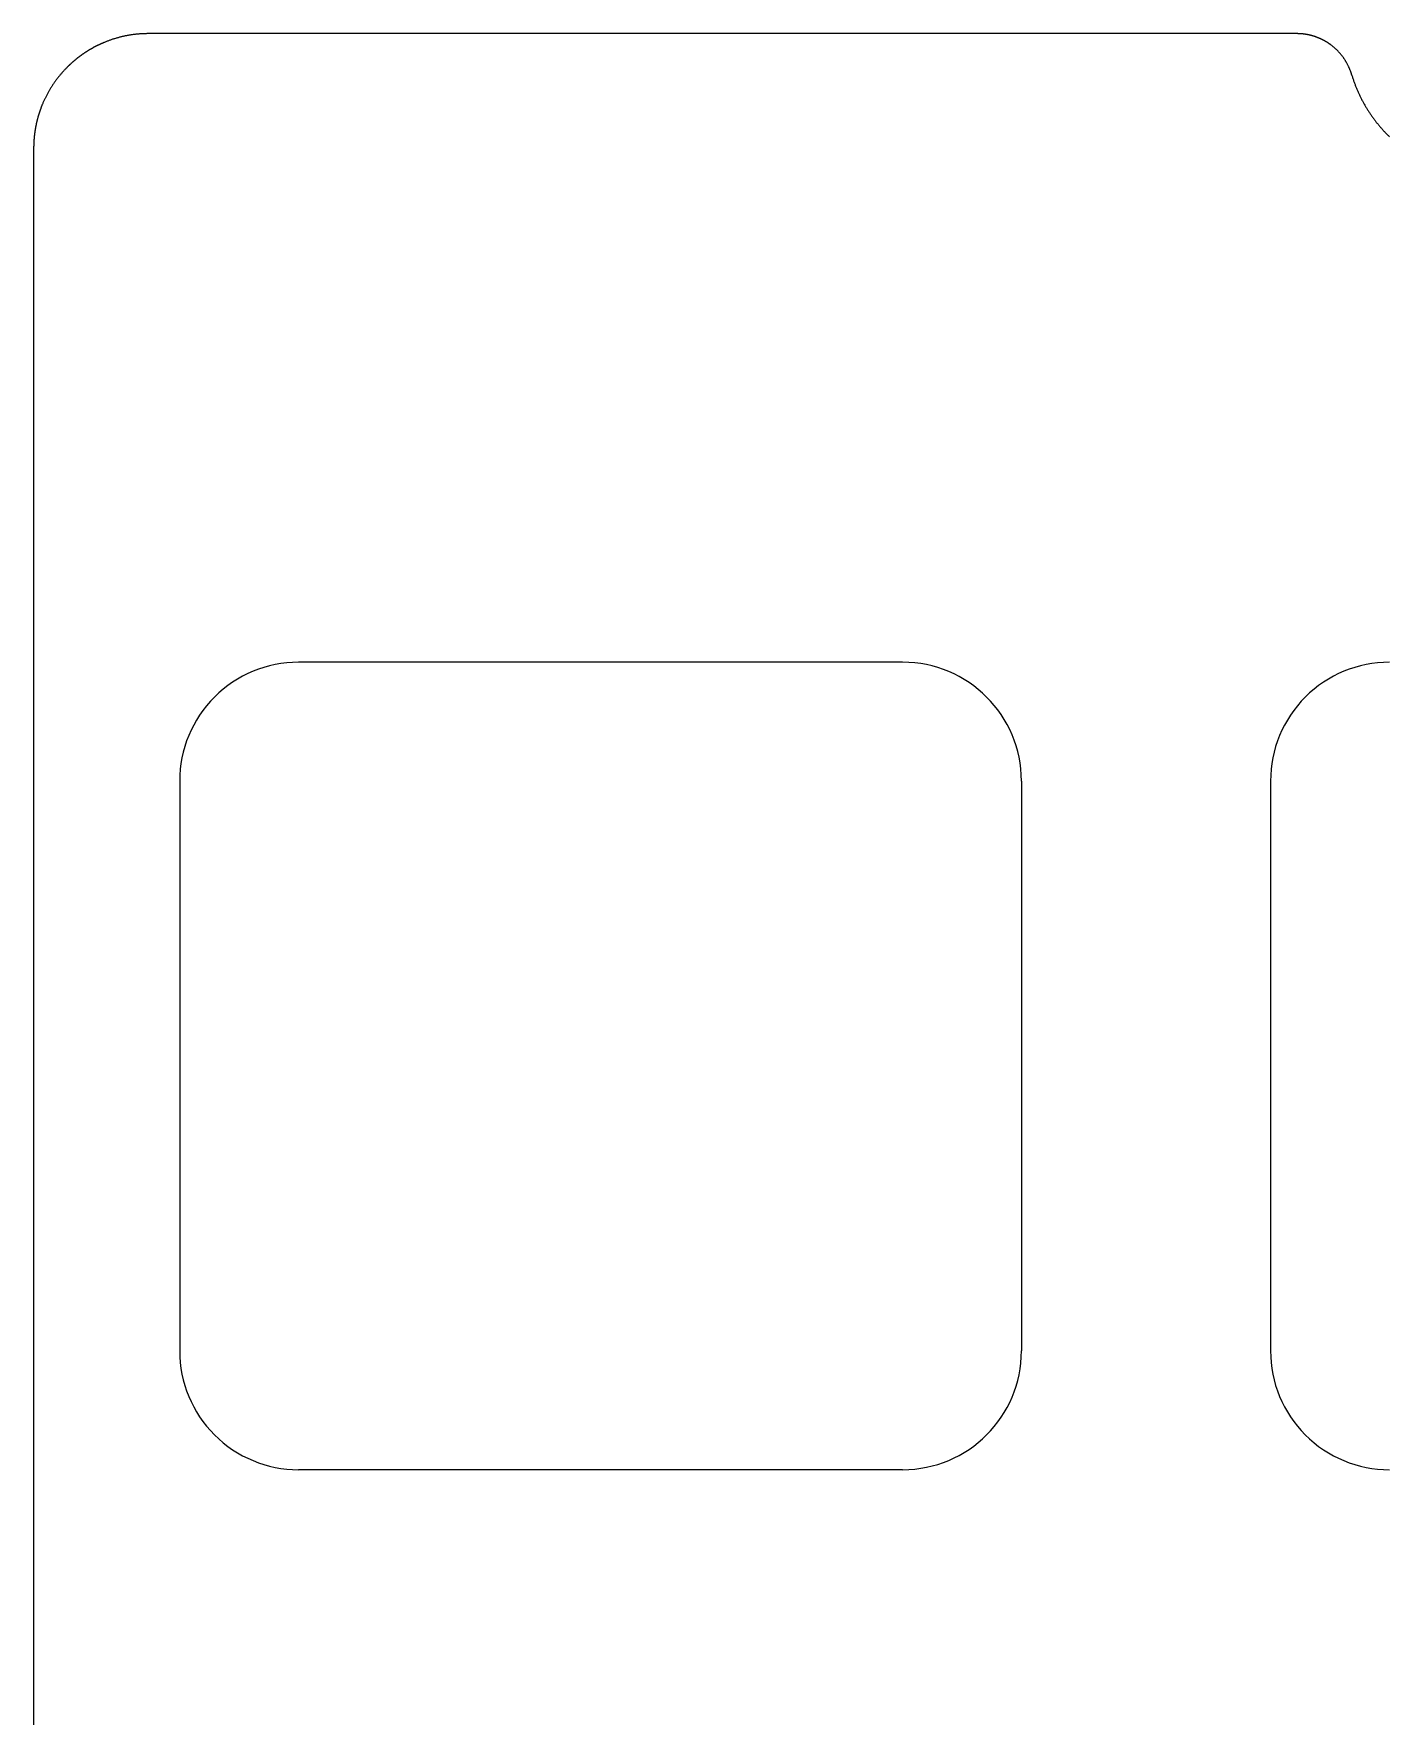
# Model space of a CAD drawing. Header units: millimetres. Extents: x -10 to 277, y -95 to 18.
# Drawn here: x -9.9 to 13.77, y -11.36 to 18.03 of the extents above; entities that cross this region are included whole.
import ezdxf

# ---------------------------------------------------------------- set-up
doc = ezdxf.new("R2010")
doc.units = ezdxf.units.MM
doc.header["$MEASUREMENT"] = 0
doc.layers.add('Edge.Cuts', color=53, linetype='CONTINUOUS')

msp = doc.modelspace()

# ---------------------------------------------------------------- linework, layer by layer
at = {"layer": 'Edge.Cuts', "linetype": 'Continuous'}
for p, q in [((-8.521819, 17.926875), (-8.533829, 17.922904)), ((-8.509785, 17.930771), (-8.521819, 17.926875)), ((-8.497726, 17.93459), (-8.509785, 17.930771)), ((-8.485644, 17.938332), (-8.497726, 17.93459)), ((-8.473538, 17.941998), (-8.485644, 17.938332)), ((-8.46141, 17.945587), (-8.473538, 17.941998)), ((-8.449259, 17.9491), (-8.46141, 17.945587)), ((-8.437087, 17.952535), (-8.449259, 17.9491)), ((-8.424894, 17.955894), (-8.437087, 17.952535)), ((-8.41268, 17.959175), (-8.424894, 17.955894)), ((-8.400446, 17.962379), (-8.41268, 17.959175)), ((-8.388191, 17.965505), (-8.400446, 17.962379)), ((-8.375918, 17.968553), (-8.388191, 17.965505)), ((-8.363626, 17.971524), (-8.375918, 17.968553)), ((-8.351316, 17.974417), (-8.363626, 17.971524)), ((-8.338988, 17.977232), (-8.351316, 17.974417)), ((-8.326642, 17.979969), (-8.338988, 17.977232)), ((-8.31428, 17.982628), (-8.326642, 17.979969)), ((-8.301902, 17.985208), (-8.31428, 17.982628)), ((-8.289507, 17.98771), (-8.301902, 17.985208)), ((-8.277098, 17.990134), (-8.289507, 17.98771)), ((-8.264673, 17.992479), (-8.277098, 17.990134)), ((-8.252234, 17.994745), (-8.264673, 17.992479)), ((-8.239781, 17.996933), (-8.252234, 17.994745)), ((-8.227315, 17.999041), (-8.239781, 17.996933)), ((-8.214836, 18.001071), (-8.227315, 17.999041)), ((-8.202344, 18.003022), (-8.214836, 18.001071)), ((-8.18984, 18.004894), (-8.202344, 18.003022)), ((-8.177325, 18.006686), (-8.18984, 18.004894)), ((-8.164798, 18.0084), (-8.177325, 18.006686)), ((-8.152261, 18.010034), (-8.164798, 18.0084)), ((-8.139714, 18.011589), (-8.152261, 18.010034)), ((-8.127157, 18.013064), (-8.139714, 18.011589)), ((-8.114592, 18.01446), (-8.127157, 18.013064)), ((-8.102017, 18.015777), (-8.114592, 18.01446)), ((-8.089434, 18.017014), (-8.102017, 18.015777)), ((-8.076843, 18.018171), (-8.089434, 18.017014)), ((-8.064245, 18.019249), (-8.076843, 18.018171)), ((-8.05164, 18.020247), (-8.064245, 18.019249)), ((-8.039028, 18.021166), (-8.05164, 18.020247)), ((-8.02641, 18.022004), (-8.039028, 18.021166)), ((-8.013787, 18.022763), (-8.02641, 18.022004)), ((-8.001159, 18.023442), (-8.013787, 18.022763)), ((-7.988526, 18.024042), (-8.001159, 18.023442)), ((-7.975889, 18.024561), (-7.988526, 18.024042)), ((-7.963248, 18.025001), (-7.975889, 18.024561)), ((-7.950603, 18.02536), (-7.963248, 18.025001)), ((-7.937956, 18.02564), (-7.950603, 18.02536)), ((-7.925306, 18.02584), (-7.937956, 18.02564)), ((-7.912654, 18.02596), (-7.925306, 18.02584)), ((-7.9, 18.026), (-7.912654, 18.02596)), ((12.1584, 18.026), (-7.9, 18.026)), ((12.16051, 18.025998), (12.1584, 18.026)), ((12.165006, 18.025978), (12.16051, 18.025998)), ((12.169498, 18.025939), (12.165006, 18.025978)), ((12.173991, 18.02588), (12.169498, 18.025939)), ((12.17848, 18.0258), (12.173991, 18.02588)), ((12.182971, 18.025701), (12.17848, 18.0258)), ((12.187457, 18.025581), (12.182971, 18.025701)), ((12.191944, 18.025442), (12.187457, 18.025581)), ((12.196426, 18.025283), (12.191944, 18.025442)), ((12.20091, 18.025103), (12.196426, 18.025283)), ((12.205389, 18.024904), (12.20091, 18.025103)), ((12.209868, 18.024685), (12.205389, 18.024904)), ((12.214344, 18.024446), (12.209868, 18.024685)), ((12.218819, 18.024186), (12.214344, 18.024446)), ((12.223291, 18.023907), (12.218819, 18.024186)), ((12.227762, 18.023608), (12.223291, 18.023907)), ((12.232229, 18.023289), (12.227762, 18.023608)), ((12.236696, 18.022951), (12.232229, 18.023289)), ((12.241159, 18.022592), (12.236696, 18.022951)), ((12.245621, 18.022213), (12.241159, 18.022592)), ((12.250079, 18.021815), (12.245621, 18.022213)), ((12.254536, 18.021396), (12.250079, 18.021815)), ((12.258989, 18.020958), (12.254536, 18.021396)), ((12.263441, 18.0205), (12.258989, 18.020958)), ((12.267888, 18.020022), (12.263441, 18.0205)), ((12.272335, 18.019524), (12.267888, 18.020022)), ((12.276777, 18.019007), (12.272335, 18.019524)), ((12.281218, 18.018469), (12.276777, 18.019007)), ((12.285654, 18.017912), (12.281218, 18.018469)), ((12.290089, 18.017335), (12.285654, 18.017912)), ((12.294519, 18.016738), (12.290089, 18.017335)), ((12.298948, 18.016122), (12.294519, 18.016738)), ((12.303371, 18.015485), (12.298948, 18.016122)), ((12.307794, 18.014829), (12.303371, 18.015485)), ((12.312211, 18.014153), (12.307794, 18.014829)), ((12.316626, 18.013458), (12.312211, 18.014153)), ((12.321036, 18.012743), (12.316626, 18.013458)), ((12.325445, 18.012007), (12.321036, 18.012743)), ((12.329848, 18.011253), (12.325445, 18.012007)), ((12.334249, 18.010478), (12.329848, 18.011253)), ((12.338645, 18.009684), (12.334249, 18.010478)), ((12.343038, 18.008871), (12.338645, 18.009684)), ((12.347426, 18.008037), (12.343038, 18.008871)), ((12.351812, 18.007184), (12.347426, 18.008037)), ((12.356192, 18.006312), (12.351812, 18.007184)), ((12.36057, 18.00542), (12.356192, 18.006312)), ((12.364941, 18.004508), (12.36057, 18.00542)), ((12.369311, 18.003576), (12.364941, 18.004508)), ((12.373674, 18.002626), (12.369311, 18.003576)), ((12.378034, 18.001655), (12.373674, 18.002626)), ((12.382388, 18.000666), (12.378034, 18.001655)), ((12.38674, 17.999656), (12.382388, 18.000666)), ((12.391085, 17.998627), (12.38674, 17.999656)), ((12.395427, 17.997579), (12.391085, 17.998627)), ((12.399763, 17.996511), (12.395427, 17.997579)), ((12.404095, 17.995424), (12.399763, 17.996511)), ((12.408421, 17.994317), (12.404095, 17.995424)), ((12.412744, 17.993191), (12.408421, 17.994317)), ((12.41706, 17.992046), (12.412744, 17.993191)), ((12.421372, 17.990881), (12.41706, 17.992046)), ((12.425678, 17.989697), (12.421372, 17.990881)), ((12.42998, 17.988494), (12.425678, 17.989697)), ((12.434275, 17.987271), (12.42998, 17.988494)), ((12.438566, 17.986029), (12.434275, 17.987271)), ((12.44285, 17.984768), (12.438566, 17.986029)), ((12.44713, 17.983488), (12.44285, 17.984768)), ((12.451403, 17.982188), (12.44713, 17.983488)), ((12.455672, 17.980869), (12.451403, 17.982188)), ((12.459933, 17.979532), (12.455672, 17.980869)), ((12.46419, 17.978175), (12.459933, 17.979532)), ((12.468439, 17.976799), (12.46419, 17.978175)), ((12.472684, 17.975403), (12.468439, 17.976799)), ((12.476921, 17.973989), (12.472684, 17.975403)), ((12.481153, 17.972556), (12.476921, 17.973989)), ((12.485378, 17.971104), (12.481153, 17.972556)), ((12.489598, 17.969632), (12.485378, 17.971104)), ((12.49381, 17.968143), (12.489598, 17.969632)), ((12.498016, 17.966633), (12.49381, 17.968143)), ((12.502215, 17.965105), (12.498016, 17.966633)), ((12.506409, 17.963558), (12.502215, 17.965105)), ((12.510594, 17.961993), (12.506409, 17.963558)), ((12.514773, 17.960408), (12.510594, 17.961993)), ((12.518945, 17.958805), (12.514773, 17.960408)), ((12.523111, 17.957183), (12.518945, 17.958805)), ((12.527268, 17.955543), (12.523111, 17.957183)), ((12.531419, 17.953883), (12.527268, 17.955543)), ((12.535562, 17.952205), (12.531419, 17.953883)), ((12.539699, 17.950508), (12.535562, 17.952205)), ((12.543827, 17.948794), (12.539699, 17.950508)), ((12.547949, 17.94706), (12.543827, 17.948794)), ((12.552062, 17.945307), (12.547949, 17.94706)), ((12.556169, 17.943536), (12.552062, 17.945307)), ((12.560266, 17.941748), (12.556169, 17.943536)), ((12.564357, 17.93994), (12.560266, 17.941748)), ((12.568439, 17.938114), (12.564357, 17.93994)), ((12.572514, 17.936269), (12.568439, 17.938114)), ((12.57658, 17.934407), (12.572514, 17.936269)), ((12.580639, 17.932526), (12.57658, 17.934407)), ((12.584688, 17.930627), (12.580639, 17.932526)), ((12.58873, 17.928709), (12.584688, 17.930627)), ((12.592763, 17.926774), (12.58873, 17.928709)), ((12.596788, 17.92482), (12.592763, 17.926774)), ((12.600804, 17.922849), (12.596788, 17.92482)), ((-9.092353, 17.631696), (-9.097424, 17.627918)), ((-9.087269, 17.635459), (-9.092353, 17.631696)), ((-9.082174, 17.639205), (-9.087269, 17.635459)), ((-9.077067, 17.642936), (-9.082174, 17.639205)), ((-9.071948, 17.64665), (-9.077067, 17.642936)), ((-9.066817, 17.650348), (-9.071948, 17.64665)), ((-9.061676, 17.654029), (-9.066817, 17.650348)), ((-9.056521, 17.657695), (-9.061676, 17.654029)), ((-9.051356, 17.661343), (-9.056521, 17.657695)), ((-9.046179, 17.664976), (-9.051356, 17.661343)), ((-9.040991, 17.668592), (-9.046179, 17.664976)), ((-9.035791, 17.672192), (-9.040991, 17.668592)), ((-9.03058, 17.675775), (-9.035791, 17.672192)), ((-9.025357, 17.679343), (-9.03058, 17.675775)), ((-9.020124, 17.682893), (-9.025357, 17.679343)), ((-9.014879, 17.686427), (-9.020124, 17.682893)), ((-9.009623, 17.689944), (-9.014879, 17.686427)), ((-9.004355, 17.693444), (-9.009623, 17.689944)), ((-8.999077, 17.696928), (-9.004355, 17.693444)), ((-8.993787, 17.700396), (-8.999077, 17.696928)), ((-8.988487, 17.703846), (-8.993787, 17.700396)), ((-8.983176, 17.70728), (-8.988487, 17.703846)), ((-8.977854, 17.710696), (-8.983176, 17.70728)), ((-8.972521, 17.714097), (-8.977854, 17.710696)), ((-8.967178, 17.71748), (-8.972521, 17.714097)), ((-8.961823, 17.720846), (-8.967178, 17.71748)), ((-8.956458, 17.724195), (-8.961823, 17.720846)), ((-8.951082, 17.727528), (-8.956458, 17.724195)), ((-8.945696, 17.730843), (-8.951082, 17.727528)), ((-8.940299, 17.734142), (-8.945696, 17.730843)), ((-8.934893, 17.737423), (-8.940299, 17.734142)), ((-8.929475, 17.740687), (-8.934893, 17.737423)), ((-8.924047, 17.743934), (-8.929475, 17.740687)), ((-8.918609, 17.747164), (-8.924047, 17.743934)), ((-8.913161, 17.750376), (-8.918609, 17.747164)), ((-8.907702, 17.753572), (-8.913161, 17.750376)), ((-8.902234, 17.75675), (-8.907702, 17.753572)), ((-8.896755, 17.759911), (-8.902234, 17.75675)), ((-8.891267, 17.763055), (-8.896755, 17.759911)), ((-8.885768, 17.766181), (-8.891267, 17.763055)), ((-8.88026, 17.76929), (-8.885768, 17.766181)), ((-8.874741, 17.772381), (-8.88026, 17.76929)), ((-8.869213, 17.775455), (-8.874741, 17.772381)), ((-8.863675, 17.778512), (-8.869213, 17.775455)), ((-8.858128, 17.78155), (-8.863675, 17.778512)), ((-8.852571, 17.784572), (-8.858128, 17.78155)), ((-8.847004, 17.787576), (-8.852571, 17.784572)), ((-8.841428, 17.790562), (-8.847004, 17.787576)), ((-8.835843, 17.79353), (-8.841428, 17.790562)), ((-8.830247, 17.796482), (-8.835843, 17.79353)), ((-8.824643, 17.799415), (-8.830247, 17.796482)), ((-8.81903, 17.80233), (-8.824643, 17.799415)), ((-8.813407, 17.805228), (-8.81903, 17.80233)), ((-8.807775, 17.808108), (-8.813407, 17.805228)), ((-8.802134, 17.81097), (-8.807775, 17.808108)), ((-8.796484, 17.813815), (-8.802134, 17.81097)), ((-8.790825, 17.816641), (-8.796484, 17.813815)), ((-8.785157, 17.81945), (-8.790825, 17.816641)), ((-8.77948, 17.82224), (-8.785157, 17.81945)), ((-8.773794, 17.825013), (-8.77948, 17.82224)), ((-8.7681, 17.827767), (-8.773794, 17.825013)), ((-8.762397, 17.830504), (-8.7681, 17.827767)), ((-8.756685, 17.833223), (-8.762397, 17.830504)), ((-8.750965, 17.835923), (-8.756685, 17.833223)), ((-8.745236, 17.838606), (-8.750965, 17.835923)), ((-8.739499, 17.84127), (-8.745236, 17.838606)), ((-8.733753, 17.843916), (-8.739499, 17.84127)), ((-8.727999, 17.846544), (-8.733753, 17.843916)), ((-8.722237, 17.849154), (-8.727999, 17.846544)), ((-8.716466, 17.851746), (-8.722237, 17.849154)), ((-8.710688, 17.854319), (-8.716466, 17.851746)), ((-8.704901, 17.856874), (-8.710688, 17.854319)), ((-8.699106, 17.859411), (-8.704901, 17.856874)), ((-8.693303, 17.861929), (-8.699106, 17.859411)), ((-8.687492, 17.864429), (-8.693303, 17.861929)), ((-8.681674, 17.866911), (-8.687492, 17.864429)), ((-8.675847, 17.869374), (-8.681674, 17.866911)), ((-8.670013, 17.871819), (-8.675847, 17.869374)), ((-8.664171, 17.874245), (-8.670013, 17.871819)), ((-8.652465, 17.879042), (-8.664171, 17.874245)), ((-8.640728, 17.883765), (-8.652465, 17.879042)), ((-8.628962, 17.888414), (-8.640728, 17.883765)), ((-8.617167, 17.892988), (-8.628962, 17.888414)), ((-8.605344, 17.897487), (-8.617167, 17.892988)), ((-8.593492, 17.901912), (-8.605344, 17.897487)), ((-8.581613, 17.906261), (-8.593492, 17.901912)), ((-8.569706, 17.910535), (-8.581613, 17.906261)), ((-8.557773, 17.914734), (-8.569706, 17.910535)), ((-8.545814, 17.918857), (-8.557773, 17.914734)), ((-8.533829, 17.922904), (-8.545814, 17.918857)), ((12.604811, 17.920859), (12.600804, 17.922849)), ((12.60881, 17.918852), (12.604811, 17.920859)), ((12.6128, 17.916826), (12.60881, 17.918852)), ((12.61678, 17.914782), (12.6128, 17.916826)), ((12.620753, 17.912721), (12.61678, 17.914782)), ((12.624715, 17.910642), (12.620753, 17.912721)), ((12.628669, 17.908545), (12.624715, 17.910642)), ((12.632613, 17.90643), (12.628669, 17.908545)), ((12.636548, 17.904297), (12.632613, 17.90643)), ((12.640474, 17.902147), (12.636548, 17.904297)), ((12.64439, 17.899979), (12.640474, 17.902147)), ((12.648296, 17.897794), (12.64439, 17.899979)), ((12.652194, 17.895591), (12.648296, 17.897794)), ((12.65608, 17.893371), (12.652194, 17.895591)), ((12.659958, 17.891133), (12.65608, 17.893371)), ((12.663825, 17.888878), (12.659958, 17.891133)), ((12.667683, 17.886606), (12.663825, 17.888878)), ((12.67153, 17.884316), (12.667683, 17.886606)), ((12.675367, 17.882009), (12.67153, 17.884316)), ((12.679194, 17.879685), (12.675367, 17.882009)), ((12.683011, 17.877344), (12.679194, 17.879685)), ((12.686817, 17.874986), (12.683011, 17.877344)), ((12.690613, 17.87261), (12.686817, 17.874986)), ((12.694398, 17.870218), (12.690613, 17.87261)), ((12.698172, 17.867809), (12.694398, 17.870218)), ((12.701936, 17.865382), (12.698172, 17.867809)), ((12.705689, 17.862939), (12.701936, 17.865382)), ((12.709431, 17.86048), (12.705689, 17.862939)), ((12.713162, 17.858003), (12.709431, 17.86048)), ((12.716882, 17.85551), (12.713162, 17.858003)), ((12.720591, 17.853), (12.716882, 17.85551)), ((12.724289, 17.850474), (12.720591, 17.853)), ((12.727975, 17.847931), (12.724289, 17.850474)), ((12.73165, 17.845372), (12.727975, 17.847931)), ((12.735314, 17.842796), (12.73165, 17.845372)), ((12.738966, 17.840204), (12.735314, 17.842796)), ((12.742606, 17.837595), (12.738966, 17.840204)), ((12.746235, 17.834971), (12.742606, 17.837595)), ((12.749852, 17.83233), (12.746235, 17.834971)), ((12.753457, 17.829673), (12.749852, 17.83233)), ((12.760632, 17.824311), (12.753457, 17.829673)), ((12.767758, 17.818886), (12.760632, 17.824311)), ((12.774835, 17.813397), (12.767758, 17.818886)), ((12.781863, 17.807845), (12.774835, 17.813397)), ((12.78884, 17.802231), (12.781863, 17.807845)), ((12.795767, 17.796555), (12.78884, 17.802231)), ((12.802643, 17.790818), (12.795767, 17.796555)), ((12.809466, 17.78502), (12.802643, 17.790818)), ((12.816238, 17.779161), (12.809466, 17.78502)), ((12.822956, 17.773243), (12.816238, 17.779161)), ((12.82962, 17.767265), (12.822956, 17.773243)), ((12.83623, 17.761228), (12.82962, 17.767265)), ((12.842786, 17.755134), (12.83623, 17.761228)), ((12.849286, 17.748981), (12.842786, 17.755134)), ((12.85573, 17.742771), (12.849286, 17.748981)), ((12.862118, 17.736505), (12.85573, 17.742771)), ((12.868449, 17.730182), (12.862118, 17.736505)), ((12.874723, 17.723804), (12.868449, 17.730182)), ((12.880938, 17.71737), (12.874723, 17.723804)), ((12.887095, 17.710882), (12.880938, 17.71737)), ((12.893194, 17.70434), (12.887095, 17.710882)), ((12.899232, 17.697744), (12.893194, 17.70434)), ((12.905211, 17.691096), (12.899232, 17.697744)), ((12.91113, 17.684395), (12.905211, 17.691096)), ((12.916987, 17.677642), (12.91113, 17.684395)), ((12.922783, 17.670838), (12.916987, 17.677642)), ((12.928518, 17.663983), (12.922783, 17.670838)), ((12.93419, 17.657078), (12.928518, 17.663983)), ((12.939799, 17.650124), (12.93419, 17.657078)), ((12.945346, 17.64312), (12.939799, 17.650124)), ((12.950828, 17.636068), (12.945346, 17.64312)), ((12.956247, 17.628968), (12.950828, 17.636068)), ((-9.409097, 17.338466), (-9.417366, 17.328898)), ((-9.400768, 17.347982), (-9.409097, 17.338466)), ((-9.392378, 17.357445), (-9.400768, 17.347982)), ((-9.383928, 17.366855), (-9.392378, 17.357445)), ((-9.375418, 17.376213), (-9.383928, 17.366855)), ((-9.366849, 17.385517), (-9.375418, 17.376213)), ((-9.35822, 17.394767), (-9.366849, 17.385517)), ((-9.349533, 17.403963), (-9.35822, 17.394767)), ((-9.340787, 17.413104), (-9.349533, 17.403963)), ((-9.331982, 17.422191), (-9.340787, 17.413104)), ((-9.32312, 17.431223), (-9.331982, 17.422191)), ((-9.3142, 17.4402), (-9.32312, 17.431223)), ((-9.312567, 17.441831), (-9.3142, 17.4402)), ((-9.308077, 17.446296), (-9.312567, 17.441831)), ((-9.303575, 17.450746), (-9.308077, 17.446296)), ((-9.299058, 17.455182), (-9.303575, 17.450746)), ((-9.294528, 17.459602), (-9.299058, 17.455182)), ((-9.289984, 17.464009), (-9.294528, 17.459602)), ((-9.285426, 17.4684), (-9.289984, 17.464009)), ((-9.280854, 17.472778), (-9.285426, 17.4684)), ((-9.27627, 17.47714), (-9.280854, 17.472778)), ((-9.271671, 17.481489), (-9.27627, 17.47714)), ((-9.267059, 17.485821), (-9.271671, 17.481489)), ((-9.262433, 17.49014), (-9.267059, 17.485821)), ((-9.257794, 17.494443), (-9.262433, 17.49014)), ((-9.253141, 17.498733), (-9.257794, 17.494443)), ((-9.248475, 17.503006), (-9.253141, 17.498733)), ((-9.243796, 17.507265), (-9.248475, 17.503006)), ((-9.239104, 17.511509), (-9.243796, 17.507265)), ((-9.234397, 17.515738), (-9.239104, 17.511509)), ((-9.229678, 17.519952), (-9.234397, 17.515738)), ((-9.224946, 17.524151), (-9.229678, 17.519952)), ((-9.220201, 17.528335), (-9.224946, 17.524151)), ((-9.215442, 17.532504), (-9.220201, 17.528335)), ((-9.210671, 17.536657), (-9.215442, 17.532504)), ((-9.205886, 17.540796), (-9.210671, 17.536657)), ((-9.201089, 17.544918), (-9.205886, 17.540796)), ((-9.196278, 17.549027), (-9.201089, 17.544918)), ((-9.191455, 17.553119), (-9.196278, 17.549027)), ((-9.186618, 17.557196), (-9.191455, 17.553119)), ((-9.18177, 17.561258), (-9.186618, 17.557196)), ((-9.176907, 17.565304), (-9.18177, 17.561258)), ((-9.172034, 17.569335), (-9.176907, 17.565304)), ((-9.167146, 17.573351), (-9.172034, 17.569335)), ((-9.162247, 17.57735), (-9.167146, 17.573351)), ((-9.157334, 17.581335), (-9.162247, 17.57735)), ((-9.15241, 17.585303), (-9.157334, 17.581335)), ((-9.147472, 17.589256), (-9.15241, 17.585303)), ((-9.142523, 17.593193), (-9.147472, 17.589256)), ((-9.13756, 17.597115), (-9.142523, 17.593193)), ((-9.132586, 17.601021), (-9.13756, 17.597115)), ((-9.127599, 17.604911), (-9.132586, 17.601021)), ((-9.122601, 17.608785), (-9.127599, 17.604911)), ((-9.117589, 17.612644), (-9.122601, 17.608785)), ((-9.112566, 17.616486), (-9.117589, 17.612644)), ((-9.107531, 17.620313), (-9.112566, 17.616486)), ((-9.102484, 17.624123), (-9.107531, 17.620313)), ((-9.097424, 17.627918), (-9.102484, 17.624123)), ((12.961602, 17.62182), (12.956247, 17.628968)), ((12.966891, 17.614626), (12.961602, 17.62182)), ((12.972116, 17.607385), (12.966891, 17.614626)), ((12.977275, 17.600098), (12.972116, 17.607385)), ((12.982368, 17.592766), (12.977275, 17.600098)), ((12.987395, 17.58539), (12.982368, 17.592766)), ((12.992355, 17.577969), (12.987395, 17.58539)), ((12.997248, 17.570505), (12.992355, 17.577969)), ((13.002074, 17.562997), (12.997248, 17.570505)), ((13.006832, 17.555447), (13.002074, 17.562997)), ((13.011522, 17.547856), (13.006832, 17.555447)), ((13.016144, 17.540222), (13.011522, 17.547856)), ((13.020697, 17.532548), (13.016144, 17.540222)), ((13.025181, 17.524833), (13.020697, 17.532548)), ((13.029596, 17.517079), (13.025181, 17.524833)), ((13.033941, 17.509285), (13.029596, 17.517079)), ((13.038217, 17.501452), (13.033941, 17.509285)), ((13.042422, 17.493581), (13.038217, 17.501452)), ((13.046557, 17.485672), (13.042422, 17.493581)), ((13.050621, 17.477725), (13.046557, 17.485672)), ((13.054615, 17.469742), (13.050621, 17.477725)), ((13.058537, 17.461723), (13.054615, 17.469742)), ((13.062387, 17.453668), (13.058537, 17.461723)), ((13.066166, 17.445577), (13.062387, 17.453668)), ((13.069873, 17.437452), (13.066166, 17.445577)), ((13.073508, 17.429292), (13.069873, 17.437452)), ((13.077071, 17.421098), (13.073508, 17.429292)), ((13.080561, 17.412871), (13.077071, 17.421098)), ((13.083978, 17.40461), (13.080561, 17.412871)), ((13.087322, 17.396318), (13.083978, 17.40461)), ((13.090592, 17.387993), (13.087322, 17.396318)), ((13.09379, 17.379637), (13.090592, 17.387993)), ((13.096913, 17.371249), (13.09379, 17.379637)), ((13.099963, 17.362831), (13.096913, 17.371249)), ((13.102939, 17.354382), (13.099963, 17.362831)), ((13.10584, 17.345904), (13.102939, 17.354382)), ((13.108667, 17.337396), (13.10584, 17.345904)), ((13.11142, 17.328859), (13.108667, 17.337396)), ((-9.616649, 17.0522), (-9.623104, 17.041324)), ((-9.610126, 17.063034), (-9.616649, 17.0522)), ((-9.603534, 17.073827), (-9.610126, 17.063034)), ((-9.596875, 17.084578), (-9.603534, 17.073827)), ((-9.590148, 17.095286), (-9.596875, 17.084578)), ((-9.583353, 17.105951), (-9.590148, 17.095286)), ((-9.576491, 17.116572), (-9.583353, 17.105951)), ((-9.569563, 17.12715), (-9.576491, 17.116572)), ((-9.562567, 17.137684), (-9.569563, 17.12715)), ((-9.555506, 17.148173), (-9.562567, 17.137684)), ((-9.548378, 17.158617), (-9.555506, 17.148173)), ((-9.541184, 17.169016), (-9.548378, 17.158617)), ((-9.533925, 17.179368), (-9.541184, 17.169016)), ((-9.526601, 17.189675), (-9.533925, 17.179368)), ((-9.519211, 17.199935), (-9.526601, 17.189675)), ((-9.511757, 17.210148), (-9.519211, 17.199935)), ((-9.504239, 17.220313), (-9.511757, 17.210148)), ((-9.496656, 17.230431), (-9.504239, 17.220313)), ((-9.48901, 17.2405), (-9.496656, 17.230431)), ((-9.4813, 17.250521), (-9.48901, 17.2405)), ((-9.473526, 17.260493), (-9.4813, 17.250521)), ((-9.46569, 17.270416), (-9.473526, 17.260493)), ((-9.457791, 17.280289), (-9.46569, 17.270416)), ((-9.44983, 17.290113), (-9.457791, 17.280289)), ((-9.441806, 17.299885), (-9.44983, 17.290113)), ((-9.433721, 17.309607), (-9.441806, 17.299885)), ((-9.425574, 17.319278), (-9.433721, 17.309607)), ((-9.417366, 17.328898), (-9.425574, 17.319278)), ((13.114097, 17.320294), (13.11142, 17.328859)), ((13.1167, 17.3117), (13.114097, 17.320294)), ((13.1167, 17.3117), (13.120797, 17.298099)), ((13.120797, 17.298099), (13.124969, 17.284525)), ((13.124969, 17.284525), (13.129216, 17.270981)), ((13.129216, 17.270981), (13.133538, 17.257464)), ((13.133538, 17.257464), (13.137934, 17.243977)), ((13.137934, 17.243977), (13.142406, 17.230519)), ((13.142406, 17.230519), (13.146951, 17.21709)), ((13.146951, 17.21709), (13.151571, 17.203691)), ((13.151571, 17.203691), (13.156265, 17.190321)), ((13.156265, 17.190321), (13.161033, 17.176982)), ((13.161033, 17.176982), (13.165875, 17.163674)), ((13.165875, 17.163674), (13.170792, 17.150396)), ((13.170792, 17.150396), (13.175781, 17.137149)), ((13.175781, 17.137149), (13.180845, 17.123934)), ((13.180845, 17.123934), (13.185982, 17.11075)), ((13.185982, 17.11075), (13.191192, 17.097598)), ((13.191192, 17.097598), (13.196476, 17.084479)), ((13.196476, 17.084479), (13.201832, 17.071391)), ((13.201832, 17.071391), (13.207262, 17.058337)), ((13.207262, 17.058337), (13.212765, 17.045315)), ((13.212765, 17.045315), (13.21834, 17.032327)), ((-9.76379, 16.751438), (-9.766075, 16.745539)), ((-9.761486, 16.757329), (-9.76379, 16.751438)), ((-9.759163, 16.763213), (-9.761486, 16.757329)), ((-9.756822, 16.769089), (-9.759163, 16.763213)), ((-9.754462, 16.774958), (-9.756822, 16.769089)), ((-9.752084, 16.78082), (-9.754462, 16.774958)), ((-9.749687, 16.786674), (-9.752084, 16.78082)), ((-9.747272, 16.79252), (-9.749687, 16.786674)), ((-9.742386, 16.80419), (-9.747272, 16.79252)), ((-9.737427, 16.815829), (-9.742386, 16.80419)), ((-9.732394, 16.827436), (-9.737427, 16.815829)), ((-9.727287, 16.83901), (-9.732394, 16.827436)), ((-9.722108, 16.850552), (-9.727287, 16.83901)), ((-9.716856, 16.862061), (-9.722108, 16.850552)), ((-9.711531, 16.873537), (-9.716856, 16.862061)), ((-9.706134, 16.884978), (-9.711531, 16.873537)), ((-9.700665, 16.896385), (-9.706134, 16.884978)), ((-9.695124, 16.907757), (-9.700665, 16.896385)), ((-9.689511, 16.919093), (-9.695124, 16.907757)), ((-9.683826, 16.930394), (-9.689511, 16.919093)), ((-9.678071, 16.941658), (-9.683826, 16.930394)), ((-9.672244, 16.952885), (-9.678071, 16.941658)), ((-9.666347, 16.964075), (-9.672244, 16.952885)), ((-9.660379, 16.975228), (-9.666347, 16.964075)), ((-9.65434, 16.986342), (-9.660379, 16.975228)), ((-9.648232, 16.997417), (-9.65434, 16.986342)), ((-9.642054, 17.008454), (-9.648232, 16.997417)), ((-9.635806, 17.019451), (-9.642054, 17.008454)), ((-9.62949, 17.030408), (-9.635806, 17.019451)), ((-9.623104, 17.041324), (-9.62949, 17.030408)), ((13.21834, 17.032327), (13.223987, 17.019373)), ((13.223987, 17.019373), (13.229708, 17.006452)), ((13.229708, 17.006452), (13.2355, 16.993566)), ((13.2355, 16.993566), (13.241365, 16.980714)), ((13.241365, 16.980714), (13.247301, 16.967897)), ((13.247301, 16.967897), (13.25331, 16.955115)), ((13.25331, 16.955115), (13.25939, 16.942369)), ((13.25939, 16.942369), (13.265541, 16.929658)), ((13.265541, 16.929658), (13.271764, 16.916984)), ((13.271764, 16.916984), (13.278058, 16.904346)), ((13.278058, 16.904346), (13.284423, 16.891744)), ((13.284423, 16.891744), (13.290859, 16.87918)), ((13.290859, 16.87918), (13.297366, 16.866652)), ((13.297366, 16.866652), (13.303944, 16.854163)), ((13.303944, 16.854163), (13.310591, 16.841712)), ((13.310591, 16.841712), (13.317309, 16.829298)), ((13.317309, 16.829298), (13.324097, 16.816924)), ((13.324097, 16.816924), (13.330955, 16.804588)), ((13.330955, 16.804588), (13.337882, 16.792292)), ((13.337882, 16.792292), (13.344879, 16.780035)), ((13.344879, 16.780035), (13.351945, 16.767818)), ((13.351945, 16.767818), (13.35908, 16.755641)), ((13.35908, 16.755641), (13.366284, 16.743505)), ((-9.853436, 16.455075), (-9.854784, 16.448896)), ((-9.85207, 16.46125), (-9.853436, 16.455075)), ((-9.850683, 16.46742), (-9.85207, 16.46125)), ((-9.849277, 16.473587), (-9.850683, 16.46742)), ((-9.847852, 16.479748), (-9.849277, 16.473587)), ((-9.846407, 16.485906), (-9.847852, 16.479748)), ((-9.844943, 16.492058), (-9.846407, 16.485906)), ((-9.843459, 16.498207), (-9.844943, 16.492058)), ((-9.841956, 16.50435), (-9.843459, 16.498207)), ((-9.840433, 16.510489), (-9.841956, 16.50435)), ((-9.838891, 16.516622), (-9.840433, 16.510489)), ((-9.83733, 16.522751), (-9.838891, 16.516622)), ((-9.835749, 16.528875), (-9.83733, 16.522751)), ((-9.834149, 16.534995), (-9.835749, 16.528875)), ((-9.832529, 16.541108), (-9.834149, 16.534995)), ((-9.83089, 16.547217), (-9.832529, 16.541108)), ((-9.829232, 16.553321), (-9.83089, 16.547217)), ((-9.827554, 16.55942), (-9.829232, 16.553321)), ((-9.825858, 16.565512), (-9.827554, 16.55942)), ((-9.824141, 16.5716), (-9.825858, 16.565512)), ((-9.822406, 16.577683), (-9.824141, 16.5716)), ((-9.820651, 16.58376), (-9.822406, 16.577683)), ((-9.818878, 16.589831), (-9.820651, 16.58376)), ((-9.817085, 16.595897), (-9.818878, 16.589831)), ((-9.815272, 16.601957), (-9.817085, 16.595897)), ((-9.813441, 16.608011), (-9.815272, 16.601957)), ((-9.81159, 16.61406), (-9.813441, 16.608011)), ((-9.809721, 16.620103), (-9.81159, 16.61406)), ((-9.807832, 16.626139), (-9.809721, 16.620103)), ((-9.805924, 16.63217), (-9.807832, 16.626139)), ((-9.803997, 16.638195), (-9.805924, 16.63217)), ((-9.802051, 16.644214), (-9.803997, 16.638195)), ((-9.800086, 16.650226), (-9.802051, 16.644214)), ((-9.798102, 16.656232), (-9.800086, 16.650226)), ((-9.796099, 16.662232), (-9.798102, 16.656232)), ((-9.794077, 16.668226), (-9.796099, 16.662232)), ((-9.792036, 16.674213), (-9.794077, 16.668226)), ((-9.789976, 16.680194), (-9.792036, 16.674213)), ((-9.787898, 16.686168), (-9.789976, 16.680194)), ((-9.7858, 16.692136), (-9.787898, 16.686168)), ((-9.783684, 16.698097), (-9.7858, 16.692136)), ((-9.781548, 16.704052), (-9.783684, 16.698097)), ((-9.779394, 16.709999), (-9.781548, 16.704052)), ((-9.777221, 16.71594), (-9.779394, 16.709999)), ((-9.775029, 16.721874), (-9.777221, 16.71594)), ((-9.772819, 16.727801), (-9.775029, 16.721874)), ((-9.77059, 16.733721), (-9.772819, 16.727801)), ((-9.768342, 16.739633), (-9.77059, 16.733721)), ((-9.766075, 16.745539), (-9.768342, 16.739633)), ((13.366284, 16.743505), (13.373557, 16.73141)), ((13.373557, 16.73141), (13.380898, 16.719356)), ((13.380898, 16.719356), (13.388308, 16.707344)), ((13.388308, 16.707344), (13.395785, 16.695374)), ((13.395785, 16.695374), (13.403331, 16.683446)), ((13.403331, 16.683446), (13.410944, 16.67156)), ((13.410944, 16.67156), (13.418625, 16.659718)), ((13.418625, 16.659718), (13.426372, 16.647918)), ((13.426372, 16.647918), (13.434187, 16.636163)), ((13.434187, 16.636163), (13.442069, 16.624451)), ((13.442069, 16.624451), (13.450017, 16.612783)), ((13.450017, 16.612783), (13.458032, 16.601161)), ((13.458032, 16.601161), (13.466113, 16.589583)), ((13.466113, 16.589583), (13.474259, 16.578051)), ((13.474259, 16.578051), (13.482471, 16.566564)), ((13.482471, 16.566564), (13.490749, 16.555123)), ((13.490749, 16.555123), (13.499092, 16.543729)), ((13.499092, 16.543729), (13.507499, 16.532381)), ((13.507499, 16.532381), (13.515972, 16.521081)), ((13.515972, 16.521081), (13.524508, 16.509827)), ((13.524508, 16.509827), (13.533109, 16.498622)), ((13.533109, 16.498622), (13.541774, 16.487465)), ((13.541774, 16.487465), (13.550502, 16.476356)), ((13.550502, 16.476356), (13.559294, 16.465296)), ((13.559294, 16.465296), (13.568149, 16.454285)), ((-9.895436, 16.161091), (-9.895853, 16.154778)), ((-9.894999, 16.1674), (-9.895436, 16.161091)), ((-9.894542, 16.17371), (-9.894999, 16.1674)), ((-9.894065, 16.180017), (-9.894542, 16.17371)), ((-9.893568, 16.186323), (-9.894065, 16.180017)), ((-9.893051, 16.192627), (-9.893568, 16.186323)), ((-9.892515, 16.19893), (-9.893051, 16.192627)), ((-9.891958, 16.205229), (-9.892515, 16.19893)), ((-9.891381, 16.211528), (-9.891958, 16.205229)), ((-9.890785, 16.217824), (-9.891381, 16.211528)), ((-9.890169, 16.224119), (-9.890785, 16.217824)), ((-9.889532, 16.230411), (-9.890169, 16.224119)), ((-9.888876, 16.236702), (-9.889532, 16.230411)), ((-9.8882, 16.24299), (-9.888876, 16.236702)), ((-9.887504, 16.249276), (-9.8882, 16.24299)), ((-9.886788, 16.255559), (-9.887504, 16.249276)), ((-9.886053, 16.261841), (-9.886788, 16.255559)), ((-9.885297, 16.26812), (-9.886053, 16.261841)), ((-9.884522, 16.274397), (-9.885297, 16.26812)), ((-9.883726, 16.28067), (-9.884522, 16.274397)), ((-9.882911, 16.286942), (-9.883726, 16.28067)), ((-9.882076, 16.29321), (-9.882911, 16.286942)), ((-9.881221, 16.299477), (-9.882076, 16.29321)), ((-9.880347, 16.305739), (-9.881221, 16.299477)), ((-9.879452, 16.312), (-9.880347, 16.305739)), ((-9.878538, 16.318257), (-9.879452, 16.312)), ((-9.877604, 16.324512), (-9.878538, 16.318257)), ((-9.876651, 16.330764), (-9.877604, 16.324512)), ((-9.875677, 16.337013), (-9.876651, 16.330764)), ((-9.874684, 16.343258), (-9.875677, 16.337013)), ((-9.873671, 16.3495), (-9.874684, 16.343258)), ((-9.872638, 16.355739), (-9.873671, 16.3495)), ((-9.871585, 16.361975), (-9.872638, 16.355739)), ((-9.870513, 16.368207), (-9.871585, 16.361975)), ((-9.869421, 16.374436), (-9.870513, 16.368207)), ((-9.868309, 16.380661), (-9.869421, 16.374436)), ((-9.867178, 16.386884), (-9.868309, 16.380661)), ((-9.866027, 16.393102), (-9.867178, 16.386884)), ((-9.864856, 16.399317), (-9.866027, 16.393102)), ((-9.863666, 16.405528), (-9.864856, 16.399317)), ((-9.862456, 16.411735), (-9.863666, 16.405528)), ((-9.861226, 16.417938), (-9.862456, 16.411735)), ((-9.859977, 16.424138), (-9.861226, 16.417938)), ((-9.858708, 16.430333), (-9.859977, 16.424138)), ((-9.857419, 16.436525), (-9.858708, 16.430333)), ((-9.856111, 16.442712), (-9.857419, 16.436525)), ((-9.854784, 16.448896), (-9.856111, 16.442712)), ((13.568149, 16.454285), (13.577066, 16.443324)), ((13.577066, 16.443324), (13.586046, 16.432413)), ((13.586046, 16.432413), (13.595089, 16.421551)), ((13.595089, 16.421551), (13.604193, 16.410741)), ((13.604193, 16.410741), (13.613359, 16.399981)), ((13.613359, 16.399981), (13.622586, 16.389272)), ((13.622586, 16.389272), (13.631875, 16.378615)), ((13.631875, 16.378615), (13.641224, 16.36801)), ((13.641224, 16.36801), (13.650634, 16.357458)), ((13.650634, 16.357458), (13.660104, 16.346958)), ((13.660104, 16.346958), (13.669634, 16.336511)), ((13.669634, 16.336511), (13.679224, 16.326117)), ((13.679224, 16.326117), (13.688873, 16.315777)), ((13.688873, 16.315777), (13.69858, 16.305491)), ((13.69858, 16.305491), (13.708347, 16.295259)), ((13.708347, 16.295259), (13.718172, 16.285082)), ((13.718172, 16.285082), (13.728055, 16.27496)), ((13.728055, 16.27496), (13.737995, 16.264894)), ((13.737995, 16.264894), (13.747993, 16.254883)), ((13.747993, 16.254883), (13.758048, 16.244928)), ((13.758048, 16.244928), (13.76816, 16.23503)), ((13.76816, 16.23503), (13.778328, 16.225188)), ((-9.899999, 16.028308), (-9.9, 16.026)), ((-9.9, 16.026), (-9.9, -93.226)), ((-9.899981, 16.03464), (-9.899999, 16.028308)), ((-9.899944, 16.040969), (-9.899981, 16.03464)), ((-9.899887, 16.047299), (-9.899944, 16.040969)), ((-9.899809, 16.053627), (-9.899887, 16.047299)), ((-9.899712, 16.059957), (-9.899809, 16.053627)), ((-9.899595, 16.066284), (-9.899712, 16.059957)), ((-9.899457, 16.072612), (-9.899595, 16.066284)), ((-9.8993, 16.078937), (-9.899457, 16.072612)), ((-9.899123, 16.085264), (-9.8993, 16.078937)), ((-9.898925, 16.091588), (-9.899123, 16.085264)), ((-9.898708, 16.097912), (-9.898925, 16.091588)), ((-9.898471, 16.104235), (-9.898708, 16.097912)), ((-9.898213, 16.110557), (-9.898471, 16.104235)), ((-9.897936, 16.116877), (-9.898213, 16.110557)), ((-9.897639, 16.123198), (-9.897936, 16.116877)), ((-9.897322, 16.129516), (-9.897639, 16.123198)), ((-9.896984, 16.135834), (-9.897322, 16.129516)), ((-9.896627, 16.14215), (-9.896984, 16.135834)), ((-9.89625, 16.148465), (-9.896627, 16.14215)), ((-9.895853, 16.154778), (-9.89625, 16.148465)), ((5.275, 7.05), (-5.275, 7.05)), ((-7.35, 4.975), (-7.35, -4.975)), ((7.35, 4.975), (7.35, -4.975)), ((11.7, 4.975), (11.7, -4.975)), ((5.275, -7.05), (-5.275, -7.05))]:
    msp.add_line(p, q, dxfattribs=at)
at = {"layer": 'Edge.Cuts'}
for centre, radius, start, end in [((-5.275028, 4.974985), 2.074972, 89.9992269, 179.9995858), ((5.274972, 4.974985), 2.075015, 0.0004142, 89.9992269), ((13.774972, 4.974985), 2.074972, 89.9992269, 179.9995858), ((-5.275028, -4.975015), 2.074985, 179.9995858, 270.0007731), ((5.274972, -4.975015), 2.075028, 270.0007731, 0.0004142), ((13.774972, -4.975015), 2.074985, 179.9995858, 270.0007731)]:
    msp.add_arc(centre, radius, start, end, dxfattribs=at)

doc.saveas('drawing.dxf')
